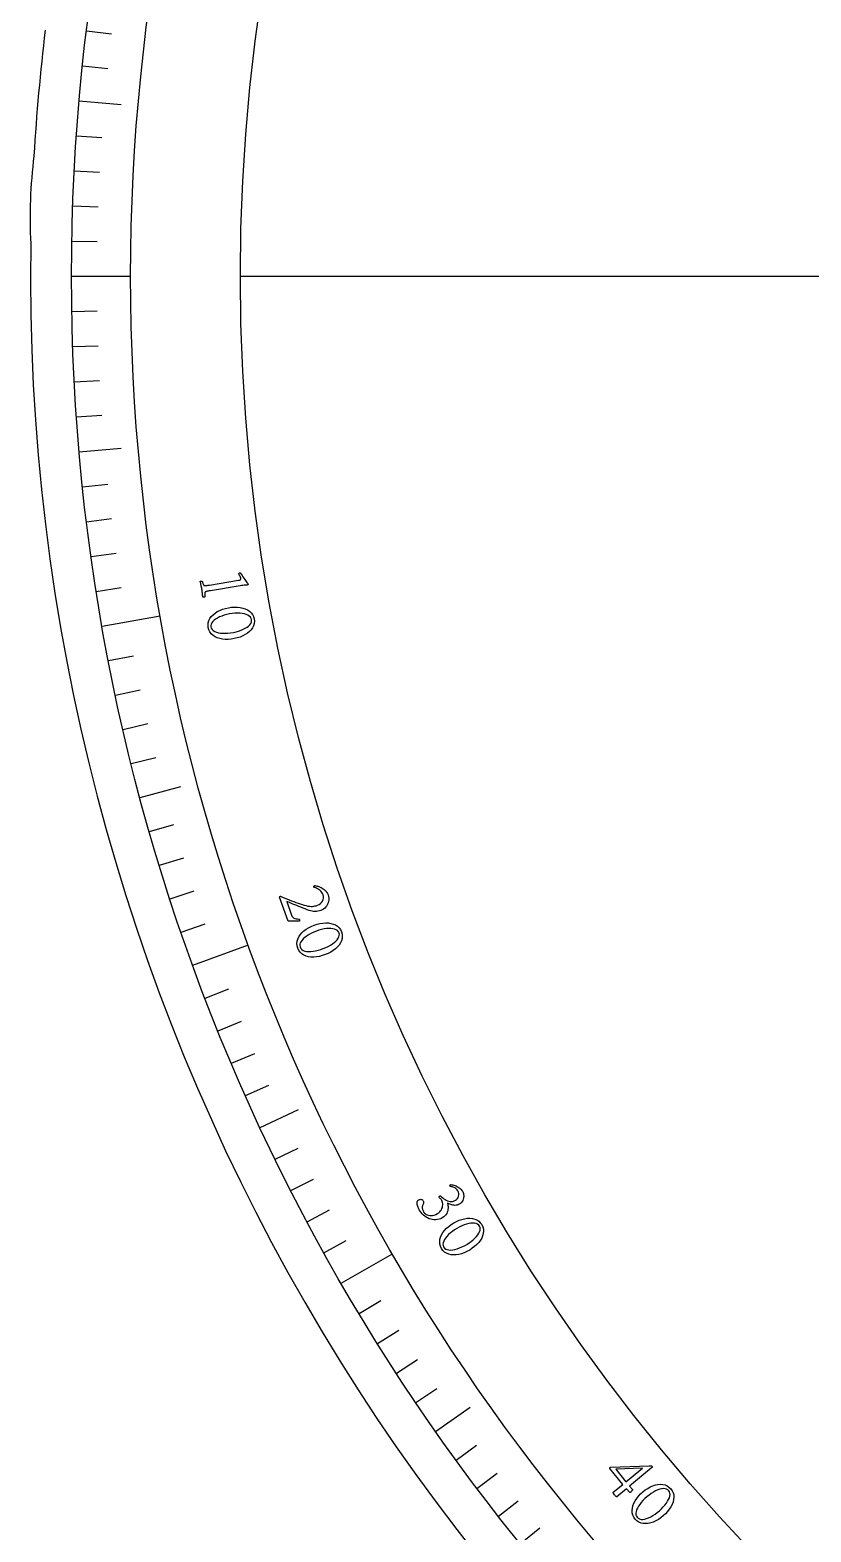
# Model space of a CAD drawing. Header units: millimetres. Extents: x -36.5 to 36.5, y -36.5 to 45.4.
# Drawn here: x -36.51 to -22.63, y -22.3 to 4.37 of the extents above; entities that cross this region are included whole.
import ezdxf

# ---------------------------------------------------------------- set-up
doc = ezdxf.new("R2010")
doc.units = ezdxf.units.MM
for name, color, linetype in [('CUT_OUTER', 1, 'Continuous'), ('ENGRAVE', 7, 'Continuous'), ('ENGRAVE_FINE', 8, 'Continuous'), ('TEXT', 5, 'Continuous')]:
    doc.layers.add(name, color=color, linetype=linetype)

msp = doc.modelspace()

# ---------------------------------------------------------------- linework, layer by layer
at = {"layer": 'CUT_OUTER'}
for centre, radius, start, end in [((-0.3573, 0.032), 36.1412, 173.10119, 176.65946), ((0.0001, -0.0001), 36.4999, 179.09243, 4.21888), ((-27.7155, 1.0321), 8.7915, 172.77365, 182.96063)]:
    msp.add_arc(centre, radius, start, end, dxfattribs=at)
at = {"layer": 'ENGRAVE'}
for points in [[(-35.6339, 3.1176), (-34.8867, 3.0522)], [(-35.77, 0), (-34.72, 0)], [(-32.77, 0), (32.77, 0)], [(-35.6339, -3.1176), (-34.8867, -3.0522)], [(-35.2266, -6.2114), (-34.1925, -6.0291)], [(-34.5512, -9.258), (-33.8267, -9.0638)], [(-33.6128, -12.2341), (-32.6261, -11.8749)], [(-32.4186, -15.1171), (-31.7389, -14.8001)], [(-30.9777, -17.885), (-30.0684, -17.36)], [(-29.3011, -20.5168), (-28.6867, -20.0866)]]:
    msp.add_lwpolyline(points, dxfattribs=at)
for radius in [35.77, 35.77, 34.72, 32.77, 32.77]:
    msp.add_circle((0, 0), radius, dxfattribs=at)
at = {"layer": 'ENGRAVE_FINE'}
for points in [[(-35.5034, 4.3593), (-35.0567, 4.3044)], [(-35.574, 3.739), (-35.1265, 3.6919)], [(-35.6829, 2.4952), (-35.234, 2.4638)], [(-35.721, 1.8721), (-35.2716, 1.8485)], [(-35.7482, 1.2484), (-35.2985, 1.2327)], [(-35.7646, 0.6243), (-35.3146, 0.6164)], [(-35.7646, -0.6243), (-35.3146, -0.6164)], [(-35.7482, -1.2484), (-35.2985, -1.2327)], [(-35.721, -1.8721), (-35.2716, -1.8485)], [(-35.6829, -2.4952), (-35.234, -2.4638)], [(-35.574, -3.739), (-35.1265, -3.6919)], [(-35.5034, -4.3593), (-35.0567, -4.3044)], [(-35.4219, -4.9782), (-34.9763, -4.9156)], [(-35.3296, -5.5957), (-34.8852, -5.5253)], [(-35.1128, -6.8252), (-34.6711, -6.7394)], [(-34.9883, -7.437), (-34.5482, -7.3434)], [(-34.8532, -8.0465), (-34.4148, -7.9453)], [(-34.7075, -8.6535), (-34.2708, -8.5447)], [(-34.3843, -9.8595), (-33.9518, -9.7355)], [(-34.207, -10.4581), (-33.7767, -10.3266)], [(-34.0193, -11.0535), (-33.5913, -10.9145)], [(-33.8212, -11.6456), (-33.3957, -11.4991)], [(-33.3942, -12.8188), (-32.9741, -12.6576)], [(-33.1654, -13.3997), (-32.7481, -13.2311)], [(-32.9265, -13.9765), (-32.5122, -13.8006)], [(-32.6775, -14.549), (-32.2664, -14.3659)], [(-32.1499, -15.6805), (-31.7454, -15.4833)], [(-31.8713, -16.2392), (-31.4704, -16.0349)], [(-31.583, -16.793), (-31.1857, -16.5817)], [(-31.2851, -17.3416), (-30.8916, -17.1235)], [(-30.6609, -18.4229), (-30.2751, -18.1911)], [(-30.3347, -18.9552), (-29.9531, -18.7167)], [(-29.9992, -19.4817), (-29.6218, -19.2367)], [(-29.6547, -20.0023), (-29.2816, -19.7507)], [(-28.9385, -21.0251), (-28.5745, -20.7606)], [(-28.5672, -21.5269), (-28.2078, -21.2561)], [(-28.1871, -22.0222), (-27.8325, -21.7452)], [(-27.7985, -22.5108), (-27.4488, -22.2276)]]:
    msp.add_lwpolyline(points, dxfattribs=at)
at = {"layer": 'TEXT'}
for points in [[(-33.3179, -5.4841), (-32.804, -5.3995), (-32.7914, -5.397), (-32.7811, -5.3942), (-32.773, -5.3911), (-32.7672, -5.3875), (-32.7632, -5.3833), (-32.7607, -5.3784), (-32.7596, -5.3725), (-32.76, -5.3659), (-32.762, -5.358), (-32.7654, -5.3483), (-32.7704, -5.337), (-32.7769, -5.3239), (-32.7838, -5.3107), (-32.7901, -5.2993), (-32.7956, -5.2896), (-32.8005, -5.2815), (-32.7965, -5.2757), (-32.7918, -5.2712), (-32.7863, -5.2682), (-32.7802, -5.2664), (-32.7801, -5.2664), (-32.7799, -5.2664), (-32.7795, -5.2663), (-32.7789, -5.2662), (-32.7765, -5.266), (-32.7745, -5.2662), (-32.773, -5.2668), (-32.772, -5.2677), (-32.7561, -5.2914), (-32.7402, -5.3148), (-32.7242, -5.3379), (-32.7081, -5.3607), (-32.6927, -5.3824), (-32.6787, -5.4022), (-32.6661, -5.4201), (-32.6549, -5.436), (-32.6457, -5.4493), (-32.6391, -5.4589), (-32.635, -5.4649), (-32.6336, -5.4673), (-32.6332, -5.4699), (-32.6332, -5.4729), (-32.6342, -5.4756), (-32.6363, -5.478), (-32.6395, -5.4801), (-32.643, -5.482), (-32.6463, -5.4836), (-32.6492, -5.485), (-32.6519, -5.4862), (-32.6539, -5.4862), (-32.66, -5.4862), (-32.6703, -5.4863), (-32.6846, -5.4864), (-32.7026, -5.4871), (-32.7238, -5.489), (-32.7482, -5.4921), (-32.7758, -5.4964), (-33.3013, -5.5845), (-33.3153, -5.5869), (-33.3289, -5.5893), (-33.3419, -5.5917), (-33.3545, -5.5941), (-33.3662, -5.5967), (-33.3766, -5.5997), (-33.3858, -5.603), (-33.3938, -5.6068), (-33.3966, -5.6095), (-33.3989, -5.614), (-33.4008, -5.6203), (-33.4022, -5.6284), (-33.4031, -5.6374), (-33.4036, -5.6466), (-33.4037, -5.656), (-33.4033, -5.6656), (-33.4026, -5.6745), (-33.402, -5.682), (-33.4013, -5.6881), (-33.4007, -5.6927), (-33.4034, -5.695), (-33.4073, -5.697), (-33.4122, -5.6988), (-33.4181, -5.7004), (-33.4241, -5.7014), (-33.4293, -5.7015), (-33.4336, -5.7006), (-33.4371, -5.6989), (-33.4391, -5.6795), (-33.441, -5.6608), (-33.4429, -5.6431), (-33.4447, -5.6261), (-33.4467, -5.6093), (-33.449, -5.5918), (-33.4516, -5.5737), (-33.4546, -5.555), (-33.4577, -5.5371), (-33.4609, -5.5201), (-33.4642, -5.5039), (-33.4676, -5.4885), (-33.4711, -5.473), (-33.475, -5.4564), (-33.4791, -5.4387), (-33.4834, -5.4198), (-33.4807, -5.417), (-33.4769, -5.4148), (-33.472, -5.4132), (-33.466, -5.4122), (-33.4598, -5.4118), (-33.4547, -5.4119), (-33.4504, -5.4126), (-33.447, -5.4139), (-33.4461, -5.4185), (-33.4448, -5.4244), (-33.443, -5.4317), (-33.4407, -5.4404), (-33.438, -5.4496), (-33.4349, -5.4585), (-33.4315, -5.467), (-33.4276, -5.4752), (-33.4237, -5.4823), (-33.42, -5.4874), (-33.4164, -5.4905), (-33.4129, -5.4917), (-33.4042, -5.4926), (-33.3943, -5.493), (-33.3835, -5.4926), (-33.3715, -5.4916), (-33.3588, -5.4901), (-33.3457, -5.4883), (-33.332, -5.4863), (-33.3179, -5.4841)], [(-32.5254, -6.0852), (-32.521, -6.128), (-32.5241, -6.1688), (-32.5348, -6.2075), (-32.553, -6.2442), (-32.5777, -6.2784), (-32.6077, -6.31), (-32.6429, -6.3388), (-32.6835, -6.3648), (-32.7282, -6.3878), (-32.7758, -6.4073), (-32.8264, -6.4233), (-32.8799, -6.4358), (-32.9342, -6.4444), (-32.9871, -6.4484), (-33.0386, -6.448), (-33.0888, -6.4431), (-33.1363, -6.4336), (-33.18, -6.4195), (-33.2198, -6.4009), (-33.2559, -6.3776), (-33.2867, -6.3497), (-33.3112, -6.3171), (-33.3292, -6.2797), (-33.3408, -6.2377), (-33.345, -6.1954), (-33.3416, -6.1548), (-33.3305, -6.1158), (-33.3118, -6.0785), (-33.2867, -6.0435), (-33.2563, -6.0113), (-33.2208, -5.9821), (-33.1799, -5.9558), (-33.135, -5.9328), (-33.0872, -5.9135), (-33.0364, -5.8981), (-32.9827, -5.8864), (-32.9283, -5.8787), (-32.8753, -5.8755), (-32.8238, -5.8767), (-32.7738, -5.8822), (-32.7265, -5.8921), (-32.6831, -5.9066), (-32.6437, -5.9254), (-32.6083, -5.9488), (-32.578, -5.9765), (-32.5541, -6.0084), (-32.5366, -6.0446), (-32.5254, -6.0852)], [(-32.5709, -6.1003), (-32.5787, -6.0756), (-32.5921, -6.0539), (-32.6113, -6.0351), (-32.6363, -6.0193), (-32.6659, -6.0064), (-32.6993, -5.9963), (-32.7364, -5.9892), (-32.7773, -5.9849), (-32.8209, -5.9836), (-32.8664, -5.9852), (-32.9136, -5.9898), (-32.9627, -5.9974), (-33.0107, -6.0075), (-33.0563, -6.0198), (-33.0993, -6.0343), (-33.1399, -6.0511), (-33.1769, -6.0696), (-33.2095, -6.0892), (-33.2376, -6.1099), (-33.2612, -6.1318), (-33.2793, -6.1544), (-33.291, -6.1773), (-33.2962, -6.2004), (-33.2951, -6.2237), (-33.2868, -6.2506), (-33.2726, -6.2738), (-33.2525, -6.2934), (-33.2266, -6.3093), (-33.1959, -6.3218), (-33.1614, -6.3311), (-33.1231, -6.3372), (-33.0811, -6.3401), (-33.0366, -6.3401), (-32.9907, -6.3373), (-32.9435, -6.3319), (-32.8949, -6.3238), (-32.8466, -6.3132), (-32.8012, -6.3006), (-32.7588, -6.286), (-32.7194, -6.2694), (-32.6837, -6.2513), (-32.6523, -6.2321), (-32.6254, -6.2117), (-32.6029, -6.1902), (-32.5857, -6.1681), (-32.5746, -6.1457), (-32.5697, -6.1231), (-32.5709, -6.1003)], [(-31.7183, -11.4531), (-31.7359, -11.4524), (-31.7547, -11.4519), (-31.7745, -11.4515), (-31.7953, -11.4514), (-31.8163, -11.4514), (-31.8365, -11.4514), (-31.8558, -11.4515), (-31.8744, -11.4517), (-31.891, -11.4519), (-31.9047, -11.452), (-31.9155, -11.4522), (-31.9232, -11.4523), (-32.072, -11.0287), (-32.0712, -11.0263), (-32.0701, -11.0237), (-32.0686, -11.0208), (-32.0667, -11.0178), (-32.0647, -11.0149), (-32.0627, -11.0127), (-32.0608, -11.0111), (-32.0589, -11.0101), (-32.021, -11.0261), (-31.9823, -11.042), (-31.943, -11.058), (-31.9029, -11.074), (-31.8626, -11.0898), (-31.8227, -11.1049), (-31.7831, -11.1194), (-31.7439, -11.1332), (-31.7059, -11.1461), (-31.6697, -11.1577), (-31.6353, -11.168), (-31.6027, -11.1769), (-31.5703, -11.1844), (-31.5407, -11.1892), (-31.514, -11.1913), (-31.4902, -11.1906), (-31.4678, -11.1878), (-31.4454, -11.1835), (-31.4231, -11.1778), (-31.4007, -11.1706), (-31.3717, -11.1576), (-31.3469, -11.1409), (-31.3262, -11.1203), (-31.3096, -11.096), (-31.2982, -11.0695), (-31.2929, -11.0424), (-31.2938, -11.0146), (-31.3009, -10.9861), (-31.3103, -10.9634), (-31.3218, -10.9432), (-31.3354, -10.9254), (-31.3512, -10.9101), (-31.3679, -10.8969), (-31.3845, -10.8855), (-31.401, -10.876), (-31.4173, -10.8683), (-31.4325, -10.8622), (-31.4455, -10.8574), (-31.4563, -10.8538), (-31.4649, -10.8516), (-31.4657, -10.8477), (-31.4655, -10.8434), (-31.4643, -10.8386), (-31.4621, -10.8335), (-31.4595, -10.8286), (-31.4572, -10.825), (-31.455, -10.8226), (-31.453, -10.8214), (-31.4455, -10.8218), (-31.4355, -10.8231), (-31.423, -10.8254), (-31.408, -10.8286), (-31.3913, -10.833), (-31.3737, -10.8389), (-31.3553, -10.8464), (-31.336, -10.8553), (-31.3166, -10.8657), (-31.2979, -10.8776), (-31.2799, -10.891), (-31.2625, -10.906), (-31.2466, -10.9227), (-31.2328, -10.9414), (-31.2212, -10.9622), (-31.2118, -10.985), (-31.2037, -11.0138), (-31.1997, -11.0425), (-31.1998, -11.0712), (-31.204, -11.0999), (-31.2117, -11.1278), (-31.2223, -11.154), (-31.2359, -11.1785), (-31.2525, -11.2013), (-31.2715, -11.2218), (-31.2926, -11.239), (-31.3156, -11.2531), (-31.3407, -11.2641), (-31.3667, -11.2722), (-31.3929, -11.2777), (-31.4191, -11.2806), (-31.4453, -11.2809), (-31.4715, -11.2789), (-31.4975, -11.2749), (-31.5234, -11.2689), (-31.5491, -11.2609), (-31.5833, -11.2488), (-31.6188, -11.2357), (-31.6555, -11.2218), (-31.6935, -11.2069), (-31.7316, -11.1918), (-31.7684, -11.1769), (-31.8041, -11.1624), (-31.8386, -11.1482), (-31.8708, -11.1349), (-31.8996, -11.123), (-31.9251, -11.1125), (-31.9471, -11.1034), (-31.8618, -11.3458), (-31.8542, -11.3626), (-31.8443, -11.3767), (-31.8322, -11.3881), (-31.8177, -11.3969), (-31.8006, -11.4035), (-31.7807, -11.4087), (-31.7579, -11.4124), (-31.7322, -11.4146), (-31.7283, -11.4152), (-31.7249, -11.4173), (-31.7221, -11.4207), (-31.7198, -11.4256), (-31.7192, -11.4278), (-31.7186, -11.4308), (-31.7182, -11.4345), (-31.7178, -11.4389), (-31.7176, -11.4434), (-31.7176, -11.4473), (-31.7178, -11.4505), (-31.7183, -11.4531)], [(-30.9746, -11.6407), (-30.9628, -11.6822), (-30.9588, -11.7229), (-30.9626, -11.7628), (-30.9742, -11.8021), (-30.9925, -11.8401), (-31.0166, -11.8764), (-31.0463, -11.9108), (-31.0817, -11.9435), (-31.1217, -11.9739), (-31.1653, -12.0014), (-31.2123, -12.026), (-31.2628, -12.0476), (-31.3148, -12.0654), (-31.3662, -12.0786), (-31.417, -12.0871), (-31.4672, -12.091), (-31.5157, -12.0899), (-31.5612, -12.0836), (-31.6036, -12.0722), (-31.6432, -12.0556), (-31.6784, -12.0335), (-31.7082, -12.0056), (-31.7324, -11.9719), (-31.7511, -11.9325), (-31.7626, -11.8916), (-31.7663, -11.851), (-31.7622, -11.8106), (-31.7502, -11.7707), (-31.7316, -11.7318), (-31.7073, -11.6949), (-31.6773, -11.6599), (-31.6416, -11.6269), (-31.6014, -11.5965), (-31.5576, -11.5692), (-31.5103, -11.5452), (-31.4595, -11.5243), (-31.4072, -11.5073), (-31.3556, -11.495), (-31.3047, -11.4872), (-31.2544, -11.4839), (-31.2061, -11.4855), (-31.1609, -11.4922), (-31.1189, -11.5039), (-31.0799, -11.5208), (-31.0453, -11.5428), (-31.0162, -11.5701), (-30.9926, -11.6027), (-30.9746, -11.6407)], [(-31.0168, -11.6635), (-31.0287, -11.6405), (-31.0457, -11.6215), (-31.0679, -11.6063), (-31.0952, -11.5951), (-31.1266, -11.5875), (-31.1613, -11.5834), (-31.1991, -11.5828), (-31.2401, -11.5857), (-31.2833, -11.592), (-31.3277, -11.6015), (-31.3735, -11.6142), (-31.4205, -11.6302), (-31.466, -11.6485), (-31.5088, -11.6685), (-31.5486, -11.6903), (-31.5857, -11.7139), (-31.6189, -11.7385), (-31.6476, -11.7635), (-31.6716, -11.7888), (-31.6911, -11.8144), (-31.705, -11.8398), (-31.7125, -11.8644), (-31.7137, -11.888), (-31.7085, -11.9108), (-31.6957, -11.9358), (-31.6777, -11.9563), (-31.6545, -11.972), (-31.6262, -11.9832), (-31.5938, -11.9902), (-31.5582, -11.9933), (-31.5195, -11.9927), (-31.4776, -11.9883), (-31.4337, -11.9805), (-31.389, -11.9698), (-31.3434, -11.9563), (-31.2971, -11.9399), (-31.2513, -11.921), (-31.2088, -11.9007), (-31.1695, -11.879), (-31.1336, -11.8559), (-31.1016, -11.8318), (-31.0741, -11.8074), (-31.0511, -11.7827), (-31.0327, -11.7576), (-31.0196, -11.7328), (-31.0125, -11.7089), (-31.0116, -11.6857), (-31.0168, -11.6635)], [(-28.8205, -16.255), (-28.8134, -16.27), (-28.8079, -16.2869), (-28.8042, -16.3057), (-28.8021, -16.3264), (-28.8021, -16.348), (-28.8047, -16.3695), (-28.8099, -16.3909), (-28.8178, -16.4122), (-28.8286, -16.4325), (-28.8429, -16.4507), (-28.8606, -16.4668), (-28.8818, -16.4809), (-28.8998, -16.4898), (-28.9184, -16.496), (-28.9375, -16.4996), (-28.9571, -16.5006), (-28.9768, -16.4996), (-28.9959, -16.4971), (-29.0145, -16.4933), (-29.0326, -16.4879), (-29.0497, -16.4819), (-29.0653, -16.4758), (-29.0793, -16.4697), (-29.0919, -16.4636), (-29.0861, -16.4818), (-29.082, -16.5017), (-29.0799, -16.5234), (-29.0795, -16.5469), (-29.0814, -16.5713), (-29.0862, -16.5955), (-29.0938, -16.6195), (-29.1042, -16.6433), (-29.118, -16.6661), (-29.1357, -16.6869), (-29.1573, -16.7057), (-29.1828, -16.7224), (-29.2116, -16.7369), (-29.2408, -16.7475), (-29.2704, -16.7542), (-29.3004, -16.7571), (-29.3304, -16.7565), (-29.3598, -16.7529), (-29.3886, -16.7463), (-29.4168, -16.7366), (-29.4442, -16.7243), (-29.4703, -16.7096), (-29.4952, -16.6926), (-29.5188, -16.6732), (-29.5407, -16.6518), (-29.5607, -16.629), (-29.5787, -16.6046), (-29.5946, -16.5787), (-29.6008, -16.5668), (-29.6069, -16.553), (-29.613, -16.5374), (-29.6191, -16.5201), (-29.6244, -16.5019), (-29.6284, -16.484), (-29.631, -16.4664), (-29.6321, -16.4491), (-29.6313, -16.4452), (-29.6296, -16.4401), (-29.6271, -16.4338), (-29.6237, -16.4262), (-29.6196, -16.4186), (-29.6146, -16.4121), (-29.6089, -16.4066), (-29.6023, -16.4022), (-29.5903, -16.3967), (-29.5784, -16.3937), (-29.5667, -16.3931), (-29.5551, -16.395), (-29.5444, -16.3988), (-29.5353, -16.4042), (-29.5277, -16.4111), (-29.5218, -16.4196), (-29.5168, -16.4312), (-29.5148, -16.4428), (-29.5156, -16.4544), (-29.5194, -16.466), (-29.5243, -16.4775), (-29.5287, -16.4888), (-29.5326, -16.4999), (-29.5359, -16.5108), (-29.5386, -16.5235), (-29.5396, -16.5363), (-29.5389, -16.5492), (-29.5366, -16.5621), (-29.5331, -16.5749), (-29.5288, -16.5872), (-29.5237, -16.599), (-29.5179, -16.6102), (-29.5084, -16.6247), (-29.4967, -16.6381), (-29.483, -16.6503), (-29.4671, -16.6615), (-29.4491, -16.6707), (-29.4291, -16.6771), (-29.407, -16.6807), (-29.3829, -16.6816), (-29.357, -16.6788), (-29.3292, -16.6716), (-29.2998, -16.66), (-29.2686, -16.6439), (-29.2471, -16.63), (-29.2284, -16.6142), (-29.2125, -16.5967), (-29.1994, -16.5774), (-29.1891, -16.5569), (-29.1814, -16.536), (-29.1763, -16.5146), (-29.1739, -16.4927), (-29.1742, -16.4711), (-29.1774, -16.4504), (-29.1834, -16.4307), (-29.1922, -16.4119), (-29.1977, -16.4029), (-29.204, -16.3943), (-29.211, -16.3859), (-29.2188, -16.3779), (-29.2265, -16.3705), (-29.2331, -16.3639), (-29.2387, -16.3582), (-29.2432, -16.3533), (-29.2401, -16.3476), (-29.236, -16.3425), (-29.2311, -16.338), (-29.2252, -16.3342), (-29.2214, -16.3322), (-29.218, -16.3309), (-29.215, -16.3301), (-29.2124, -16.33), (-29.1943, -16.3488), (-29.1751, -16.3662), (-29.155, -16.3823), (-29.1339, -16.3972), (-29.1121, -16.4099), (-29.0899, -16.4199), (-29.0673, -16.427), (-29.0442, -16.4314), (-29.0208, -16.4323), (-28.9973, -16.429), (-28.9735, -16.4216), (-28.9495, -16.41), (-28.9291, -16.3959), (-28.9128, -16.3791), (-28.9005, -16.3595), (-28.8922, -16.3372), (-28.8884, -16.3135), (-28.8895, -16.2897), (-28.8955, -16.266), (-28.9064, -16.2422), (-28.9169, -16.2258), (-28.929, -16.2117), (-28.9424, -16.1999), (-28.9573, -16.1904), (-28.9727, -16.1827), (-28.9874, -16.1765), (-29.0015, -16.1717), (-29.015, -16.1683), (-29.027, -16.1657), (-29.0368, -16.1634), (-29.0441, -16.1614), (-29.0492, -16.1597), (-29.0499, -16.1572), (-29.0497, -16.1541), (-29.0484, -16.1504), (-29.0462, -16.1461), (-29.0433, -16.1419), (-29.04, -16.1382), (-29.0364, -16.1351), (-29.0326, -16.1326), (-29.0143, -16.1344), (-28.9957, -16.1376), (-28.9765, -16.142), (-28.957, -16.1478), (-28.9374, -16.155), (-28.9182, -16.1639), (-28.8994, -16.1743), (-28.881, -16.1864), (-28.8636, -16.2003), (-28.8477, -16.2164), (-28.8334, -16.2346), (-28.8205, -16.255)], [(-28.4827, -16.8425), (-28.4638, -16.8813), (-28.4528, -16.9207), (-28.4496, -16.9607), (-28.4542, -17.0014), (-28.4657, -17.042), (-28.483, -17.0819), (-28.5063, -17.121), (-28.5355, -17.1594), (-28.5697, -17.1962), (-28.6078, -17.2309), (-28.6498, -17.2632), (-28.6958, -17.2933), (-28.7439, -17.3199), (-28.7923, -17.3418), (-28.8408, -17.359), (-28.8896, -17.3715), (-28.9375, -17.3789), (-28.9834, -17.3806), (-29.0272, -17.3767), (-29.069, -17.3672), (-29.1076, -17.3515), (-29.1417, -17.3292), (-29.1714, -17.3003), (-29.1966, -17.2647), (-29.2151, -17.2264), (-29.2258, -17.1871), (-29.2287, -17.1467), (-29.2239, -17.1052), (-29.2123, -17.0637), (-29.1947, -17.0231), (-29.1713, -16.9835), (-29.1419, -16.9448), (-29.1076, -16.9078), (-29.0692, -16.8734), (-29.0268, -16.8415), (-28.9803, -16.8121), (-28.9318, -16.7863), (-28.8831, -16.7652), (-28.8343, -16.7487), (-28.7855, -16.7367), (-28.7376, -16.7299), (-28.6919, -16.7286), (-28.6485, -16.7329), (-28.6072, -16.7427), (-28.5692, -16.7584), (-28.5359, -16.7802), (-28.507, -16.8083), (-28.4827, -16.8425)], [(-28.5202, -16.8723), (-28.5359, -16.8517), (-28.556, -16.836), (-28.5805, -16.8249), (-28.6093, -16.8185), (-28.6416, -16.8165), (-28.6764, -16.8185), (-28.7138, -16.8245), (-28.7536, -16.8345), (-28.7951, -16.8482), (-28.8372, -16.8652), (-28.8801, -16.8857), (-28.9236, -16.9096), (-28.9653, -16.9355), (-29.0039, -16.9627), (-29.0393, -16.9911), (-29.0717, -17.0207), (-29.1002, -17.0507), (-29.1241, -17.0803), (-29.1434, -17.1094), (-29.1581, -17.138), (-29.1674, -17.1655), (-29.1705, -17.1909), (-29.1676, -17.2144), (-29.1585, -17.236), (-29.1415, -17.2584), (-29.1202, -17.2754), (-29.0947, -17.2869), (-29.0649, -17.293), (-29.0317, -17.2942), (-28.9961, -17.2911), (-28.9581, -17.2838), (-28.9176, -17.2722), (-28.8758, -17.2569), (-28.8336, -17.2386), (-28.7911, -17.2174), (-28.7482, -17.1931), (-28.7064, -17.1666), (-28.6681, -17.1393), (-28.6332, -17.1111), (-28.6019, -17.082), (-28.5745, -17.0528), (-28.5517, -17.024), (-28.5333, -16.9957), (-28.5195, -16.9678), (-28.5109, -16.9411), (-28.5082, -16.9162), (-28.5113, -16.8933), (-28.5202, -16.8723)], [(-25.4581, -21.1318), (-25.4554, -21.1359), (-25.454, -21.14), (-25.4537, -21.1441), (-25.4547, -21.1484), (-25.4565, -21.1524), (-25.4586, -21.156), (-25.4611, -21.1592), (-25.464, -21.162), (-25.8544, -21.4865), (-25.8055, -21.5451), (-25.8043, -21.5482), (-25.8046, -21.5525), (-25.8065, -21.5579), (-25.8101, -21.5644), (-25.8149, -21.5714), (-25.8207, -21.5784), (-25.8274, -21.5853), (-25.835, -21.5921), (-25.8404, -21.5963), (-25.8453, -21.5994), (-25.8498, -21.6015), (-25.8538, -21.6026), (-25.9112, -21.5337), (-26.0846, -21.6778), (-26.0852, -21.6775), (-26.0867, -21.6767), (-26.0892, -21.6752), (-26.0927, -21.6733), (-26.0978, -21.6694), (-26.1049, -21.6624), (-26.1141, -21.6523), (-26.1253, -21.6391), (-26.1378, -21.623), (-26.1455, -21.6105), (-26.1486, -21.6017), (-26.1469, -21.5965), (-25.976, -21.4554), (-26.2056, -21.1744), (-26.2059, -21.1706), (-26.2055, -21.1669), (-26.2046, -21.1633), (-26.2031, -21.1597), (-26.2013, -21.1563), (-26.1994, -21.1535), (-26.1975, -21.1511), (-26.1954, -21.1492), (-25.5075, -21.1239), (-25.502, -21.124), (-25.4956, -21.1242), (-25.4883, -21.1245), (-25.4802, -21.1249), (-25.4724, -21.1257), (-25.4661, -21.1271), (-25.4614, -21.1292), (-25.4581, -21.1318)], [(-25.6283, -21.1682), (-26.1018, -21.1853), (-25.9191, -21.4084)], [(-25.1253, -21.5326), (-25.1, -21.5675), (-25.0823, -21.6044), (-25.0722, -21.6433), (-25.0696, -21.6841), (-25.0739, -21.7261), (-25.0841, -21.7684), (-25.1002, -21.811), (-25.1223, -21.8538), (-25.1495, -21.8961), (-25.181, -21.9368), (-25.2168, -21.9759), (-25.2569, -22.0135), (-25.2997, -22.0481), (-25.3435, -22.0781), (-25.3883, -22.1034), (-25.4342, -22.1242), (-25.4801, -22.1398), (-25.5249, -22.1495), (-25.5688, -22.1532), (-25.6116, -22.1511), (-25.6523, -22.1424), (-25.6898, -22.1264), (-25.7241, -22.103), (-25.7551, -22.0724), (-25.7799, -22.0379), (-25.7973, -22.001), (-25.8072, -21.9617), (-25.8097, -21.92), (-25.8054, -21.8771), (-25.7952, -21.8341), (-25.779, -21.791), (-25.7568, -21.7478), (-25.7294, -21.7054), (-25.6976, -21.6649), (-25.6613, -21.6261), (-25.6207, -21.5891), (-25.5773, -21.5553), (-25.5331, -21.526), (-25.4879, -21.5012), (-25.4418, -21.481), (-25.3959, -21.466), (-25.3511, -21.4568), (-25.3076, -21.4535), (-25.2652, -21.4559), (-25.2252, -21.4648), (-25.1885, -21.4805), (-25.1552, -21.5031), (-25.1253, -21.5326)], [(-25.1571, -21.5684), (-25.1761, -21.5509), (-25.1987, -21.5389), (-25.2247, -21.5322), (-25.2542, -21.531), (-25.2863, -21.5346), (-25.3203, -21.5426), (-25.356, -21.555), (-25.3935, -21.5717), (-25.432, -21.5924), (-25.4705, -21.6165), (-25.5091, -21.6442), (-25.5478, -21.6753), (-25.5844, -21.708), (-25.6177, -21.7414), (-25.6477, -21.7756), (-25.6744, -21.8104), (-25.6973, -21.8449), (-25.7157, -21.8782), (-25.7296, -21.9102), (-25.7391, -21.9409), (-25.7435, -21.9695), (-25.7422, -21.9952), (-25.7352, -22.0178), (-25.7225, -22.0375), (-25.7019, -22.0566), (-25.678, -22.0696), (-25.6508, -22.0765), (-25.6204, -22.0773), (-25.5876, -22.0728), (-25.5531, -22.0636), (-25.5169, -22.0497), (-25.479, -22.0312), (-25.4405, -22.0089), (-25.4021, -21.9836), (-25.3639, -21.9553), (-25.3259, -21.924), (-25.2893, -21.8907), (-25.2563, -21.8571), (-25.2269, -21.8232), (-25.2011, -21.7892), (-25.1792, -21.7556), (-25.1617, -21.7233), (-25.1486, -21.6922), (-25.1398, -21.6624), (-25.136, -21.6346), (-25.1376, -21.6096), (-25.1446, -21.5876), (-25.1571, -21.5684)]]:
    msp.add_lwpolyline(points, close=True, dxfattribs=at)

doc.saveas('drawing.dxf')
